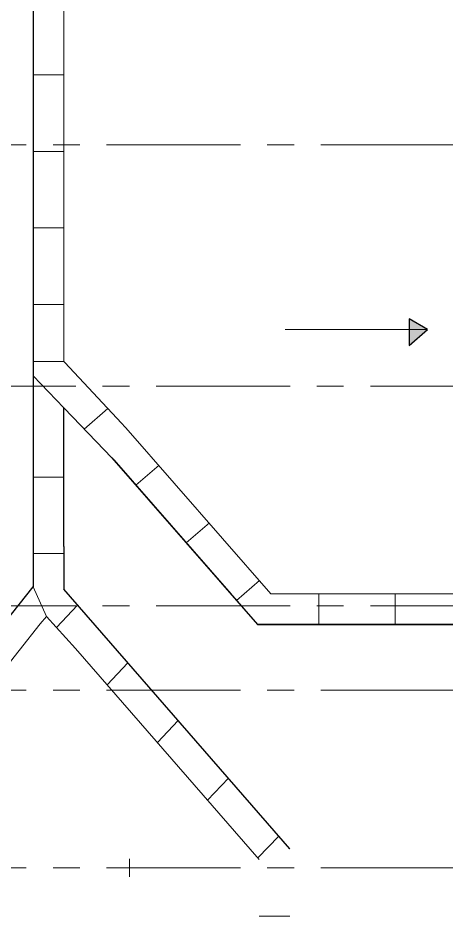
# Model space of a CAD drawing. Header units: millimetres. Extents: x -689206 to 4969298, y -1019800 to 703299.
# Drawn here: x 824306 to 831412, y -638720 to -623815 of the extents above; entities that cross this region are included whole.
import ezdxf

# ---------------------------------------------------------------- set-up
doc = ezdxf.new("R2010")
doc.units = ezdxf.units.MM
doc.linetypes.add('осеваяX2', pattern=[101.6, 63.5, -12.7, 12.7, -12.7])
for name, color, linetype, lineweight in [('несущие', 7, 'Continuous', 30), ('РАЗМЕРЫ', 7, 'Continuous', 9), ('стены', 7, 'Continuous', 20)]:
    doc.layers.add(name, color=color, linetype=linetype, lineweight=lineweight)

msp = doc.modelspace()

# ---------------------------------------------------------------- hatches: boundary and pattern name
at = {"layer": 'РАЗМЕРЫ', "lineweight": 20, "ltscale": 150}
h = msp.add_hatch(color=256, dxfattribs=at)
h.dxf.hatch_style = 1
h.paths.add_polyline_path([(833834.8, -628570.7), (833398.7, -628892.9), (833834.8, -628892.9)])
h.paths.add_polyline_path([(833834.8, -628892.9), (833398.7, -628892.9), (833834.8, -629144.7)])
h.paths.add_polyline_path([(830799.1, -628811.1), (830799.1, -628986.6), (831103.1, -628986.6)])
h.paths.add_polyline_path([(831103.1, -628986.6), (830799.1, -628986.6), (830799.1, -629251.5)])
h.paths.add_polyline_path([(830487.4, -622900.1), (830487.4, -623176.4), (830966, -623176.4)])
h.paths.add_polyline_path([(830966, -623176.4), (830487.4, -623176.4), (830487.4, -623411.8)])
h.paths.add_polyline_path([(833813.9, -622949.4), (833445.5, -623221.2), (833813.9, -623221.2)])
h.paths.add_polyline_path([(833813.9, -623221.2), (833445.5, -623221.2), (833813.9, -623433.9)])

# ---------------------------------------------------------------- linework, layer by layer
at = {"layer": 'несущие', "lineweight": 30}
for p, q in [((825068.1, -632585.6), (825068.4, -633297.3)), ((824558.1, -633063), (824558.1, -633259.1))]:
    msp.add_line(p, q, dxfattribs=at)
at = {"layer": 'РАЗМЕРЫ', "linetype": 'ByBlock', "lineweight": 13}
for p, q in [((825068.1, -629517.1), (825068.1, -622999.7)), ((826025.4, -630539.7), (825084.4, -629534.2)), ((825261.3, -634280.9), (824776.9, -633746.2)), ((823688.3, -635112.3), (824675.9, -633873))]:
    msp.add_line(p, q, dxfattribs=at)
at = {"layer": 'РАЗМЕРЫ', "lineweight": 9, "ltscale": 150}
for p, q in [((824557.8, -624759.5), (825068.1, -624759.5)), ((824557.8, -626029.5), (825068.1, -626029.5)), ((824558.2, -627299.5), (825068.5, -627299.5)), ((824558, -628569.5), (825068.2, -628569.5)), ((831103.1, -628986.6), (828742.7, -628986.6)), ((825068.1, -629517.1), (824558.1, -629517.1)), ((825796.5, -630294.6), (825405.4, -630636.9)), ((826647.8, -631236.3), (826264.1, -631571.1)), ((827482.8, -632193.3), (827099.1, -632528.1)), ((828317.8, -633150.2), (827934.1, -633485)), ((829297.4, -633884.2), (829297.4, -633374.2)), ((830567.4, -633884.2), (830567.4, -633374.2))]:
    msp.add_line(p, q, dxfattribs=at)
at = {"layer": 'РАЗМЕРЫ', "lineweight": 25, "ltscale": 150}
for p, q in [((831103.1, -628986.6), (830799.1, -628811.1)), ((830799.1, -628811.1), (830799.1, -629251.5)), ((830799.1, -629251.5), (831103.1, -628986.6))]:
    msp.add_line(p, q, dxfattribs=at)
at = {"layer": 'РАЗМЕРЫ', "linetype": 'ByBlock', "lineweight": 20}
for p, q in [((825084.4, -629534.2), (825068.1, -629517.1)), ((824675.9, -633873), (824776.9, -633746.2))]:
    msp.add_line(p, q, dxfattribs=at)
at = {"layer": 'РАЗМЕРЫ', "linetype": 'ByBlock', "lineweight": 9, "ltscale": 35}
for p, q in [((825068.1, -630286), (824558.1, -629755.6)), ((825068.1, -631435.8), (824558.1, -631435.8)), ((825068.1, -632705.8), (824558.1, -632705.8)), ((824945.1, -633931.8), (825295.8, -633558.5)), ((825786.6, -634883.2), (826130.6, -634516.9)), ((826620.3, -635841.2), (826964.2, -635473.9)), ((827451.9, -636796), (827798.3, -636431.6)), ((828288.6, -637756.6), (828634.9, -637392.1)), ((828308.4, -638720.3), (828818.4, -638720.3))]:
    msp.add_line(p, q, dxfattribs=at)
at = {"layer": 'РАЗМЕРЫ', "linetype": 'осеваяX2', "lineweight": 5, "ltscale": 35}
for p, q in [((850158.3, -629928.3), (783105.6, -629928.3)), ((850158.3, -633573), (783105.6, -633573))]:
    msp.add_line(p, q, dxfattribs=at)
at = {"layer": 'РАЗМЕРЫ', "linetype": 'ByBlock', "lineweight": 30}
for p, q in [((825068.1, -632585.6), (825068.1, -630286)), ((825213.7, -630437.5), (825068.1, -630286)), ((825864, -631113.8), (825213.7, -630437.5)), ((823487.8, -634602.3), (824558.1, -633259.1))]:
    msp.add_line(p, q, dxfattribs=at)
at = {"layer": 'РАЗМЕРЫ', "lineweight": 13}
msp.add_line((826025.4, -630539.7), (826087, -630605.6), dxfattribs=at)
at = {"layer": 'РАЗМЕРЫ', "lineweight": 30}
for p, q in [((825864, -631113.8), (828281.4, -633884.2)), ((825896.8, -631150.2), (828281.4, -633883)), ((831837.4, -633884.2), (828281.4, -633884.2))]:
    msp.add_line(p, q, dxfattribs=at)
at = {"layer": 'РАЗМЕРЫ', "linetype": 'ByBlock', "lineweight": 5, "ltscale": 35}
for p, q in [((824558.1, -633259.1), (824776.9, -633746.2)), ((825786.6, -634883.2), (826130.6, -634516.9)), ((827451.9, -636796), (827798.3, -636431.6))]:
    msp.add_line(p, q, dxfattribs=at)
at = {"layer": 'стены', "lineweight": 30}
for p, q in [((824558.1, -622398), (824558.1, -633065)), ((825896.8, -631150.2), (827827.7, -633363.1)), ((825896.8, -631150.2), (827837.4, -633374.2)), ((828818.4, -637602.8), (825068.4, -633297.3)), ((828281.4, -633884.2), (831837.4, -633884.2))]:
    msp.add_line(p, q, dxfattribs=at)
at = {"layer": 'стены', "linetype": 'осеваяX2', "lineweight": 5, "ltscale": 35}
for p, q in [((783105.6, -625920.3), (850158.3, -625920.3)), ((783105.6, -634972.3), (850158.3, -634972.3)), ((783105.6, -637920.3), (850158.3, -637920.3))]:
    msp.add_line(p, q, dxfattribs=at)
at = {"layer": 'стены', "lineweight": 13}
for p, q in [((826087, -630605.6), (826094.7, -630615.9)), ((826094.7, -630615.9), (828501.4, -633374.2)), ((831837.4, -633374.2), (828501.4, -633374.2)), ((828308.4, -637779.3), (825261.3, -634280.9))]:
    msp.add_line(p, q, dxfattribs=at)
at = {"layer": 'стены'}
for p, q in [((828818.4, -637602.8), (825068.4, -633297.3)), ((826158.3, -638072.3), (826158.3, -637772.3))]:
    msp.add_line(p, q, dxfattribs=at)

doc.saveas('drawing.dxf')
